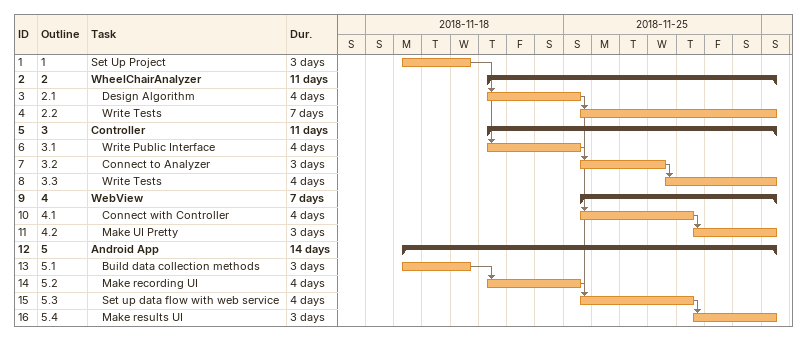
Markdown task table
| ID | WBS | Task | Duration | Start | Finish | Predecessors |
|---|---|---|---|---|---|---|
| 1 | 1 | Set Up Project | 3d | 2018-11-19 | 2018-11-21 |  |
| 2 | 2 | **WheelChairAnalyzer** | 11d | 2018-11-22 | 2018-12-02 |  |
| 3 | 2.1 | Design Algorithm | 4d | 2018-11-22 | 2018-11-25 | 1 |
| 4 | 2.2 | Write Tests | 7d | 2018-11-25 | 2018-12-02 | 3 |
| 5 | 3 | **Controller** | 11d | 2018-11-22 | 2018-12-02 |  |
| 6 | 3.1 | Write Public Interface | 4d | 2018-11-22 | 2018-11-25 | 1 |
| 7 | 3.2 | Connect to Analyzer | 3d | 2018-11-25 | 2018-11-28 | 3, 6 |
| 8 | 3.3 | Write Tests | 4d | 2018-11-28 | 2018-12-02 | 7 |
| 9 | 4 | **WebView** | 7d | 2018-11-25 | 2018-12-02 |  |
| 10 | 4.1 | Connect with Controller | 4d | 2018-11-25 | 2018-11-29 | 6 |
| 11 | 4.2 | Make UI Pretty | 3d | 2018-11-29 | 2018-12-02 | 10 |
| 12 | 5 | **Android App** | 14d | 2018-11-19 | 2018-12-02 |  |
| 13 | 5.1 | Build data collection methods | 3d | 2018-11-19 | 2018-11-21 |  |
| 14 | 5.2 | Make recording UI | 4d | 2018-11-22 | 2018-11-25 | 13 |
| 15 | 5.3 | Set up data flow with web service | 4d | 2018-11-25 | 2018-11-29 | 14, 6 |
| 16 | 5.4 | Make results UI | 3d | 2018-11-29 | 2018-12-02 | 15 |
